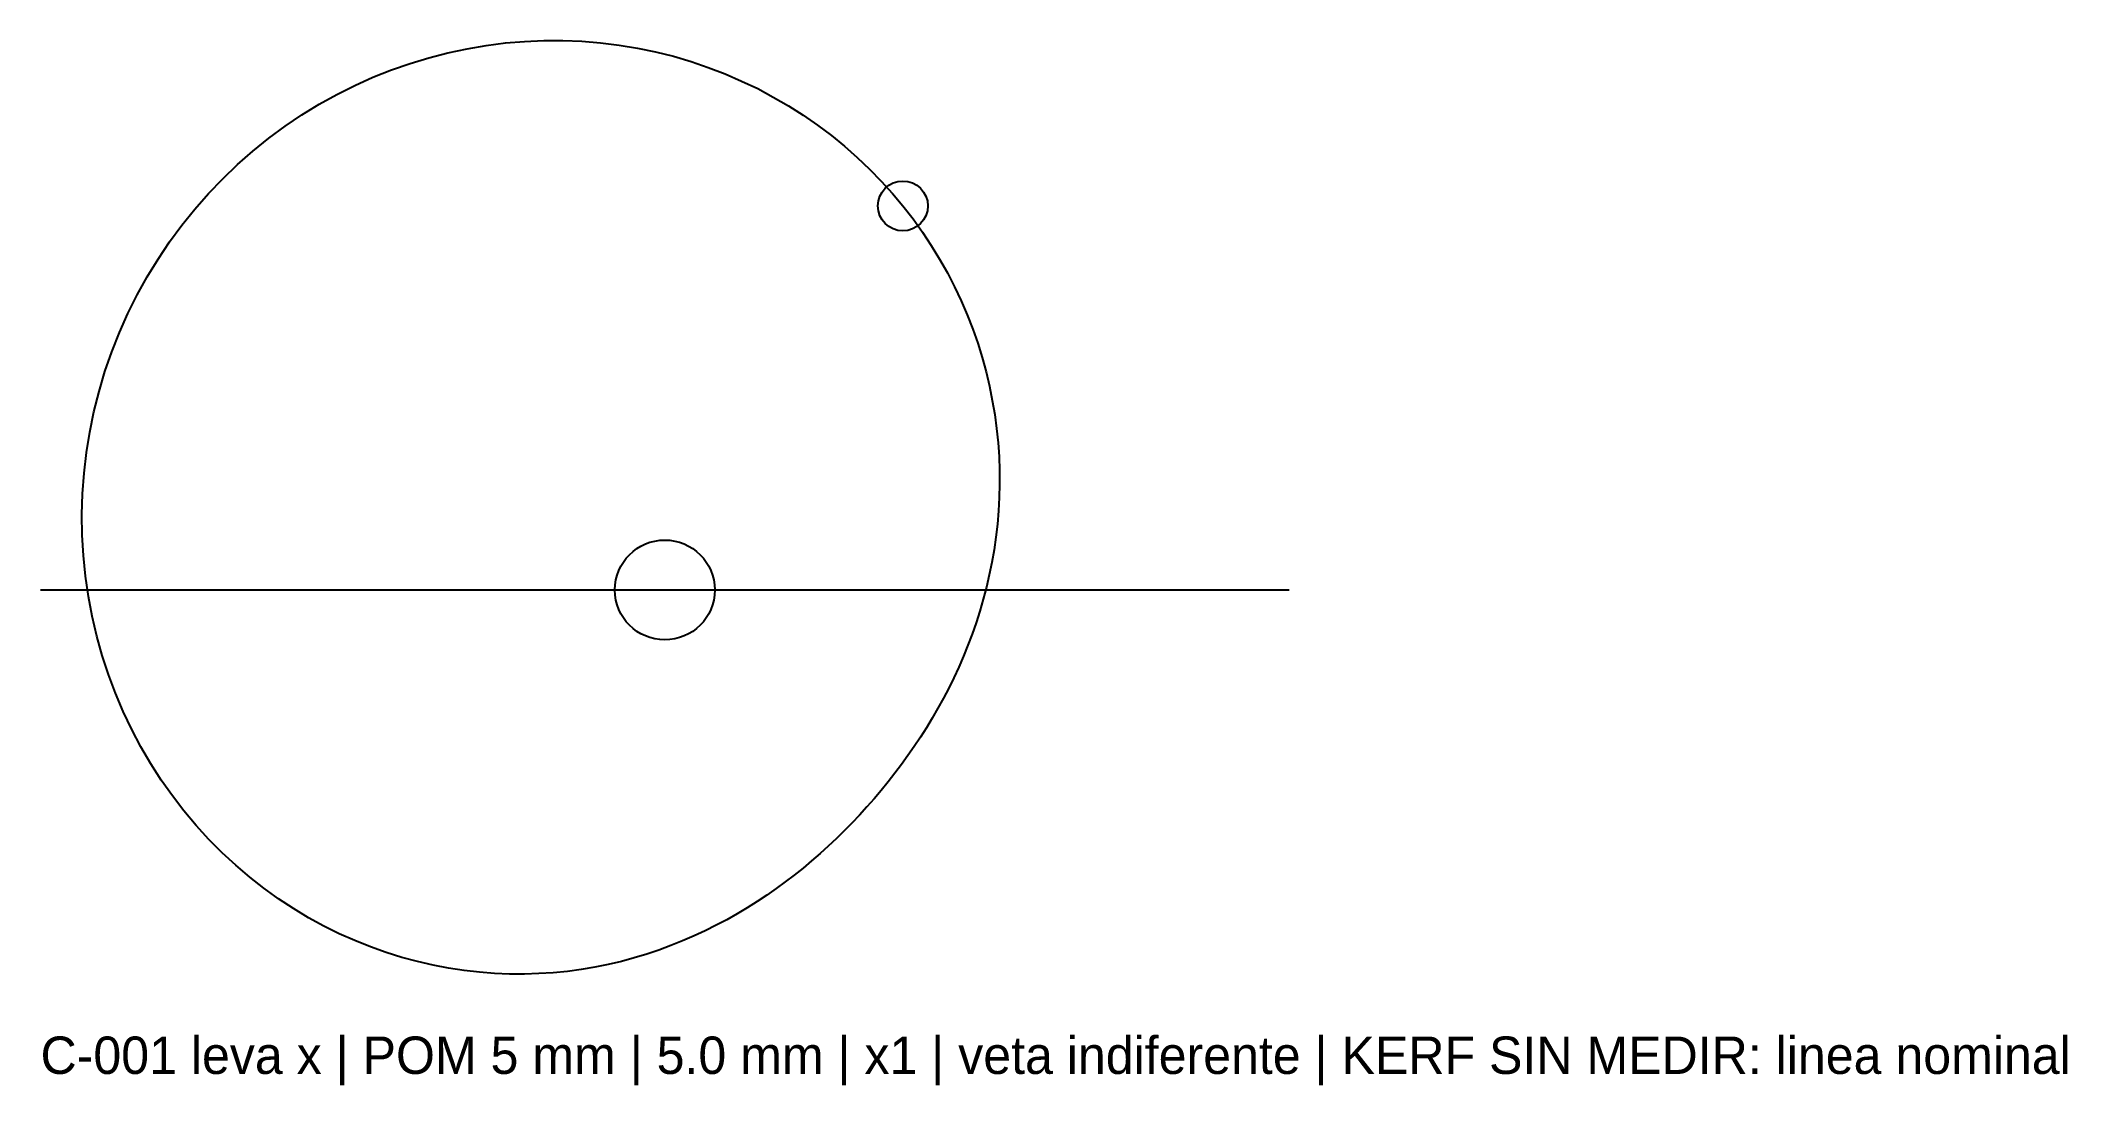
# Model space of a CAD drawing. Header units: millimetres. Extents: x -50 to 112, y -40 to 44.
import ezdxf

# ---------------------------------------------------------------- set-up
doc = ezdxf.new("R2010")
doc.units = ezdxf.units.MM
for name, color, linetype in [('CORTE', 1, 'Continuous'), ('FASE', 6, 'Continuous'), ('REFERENCIA', 5, 'Continuous'), ('ROTULO', 7, 'Continuous'), ('TALADRO', 3, 'Continuous')]:
    doc.layers.add(name, color=color, linetype=linetype)

msp = doc.modelspace()

# ---------------------------------------------------------------- linework, layer by layer
at = {"layer": 'CORTE'}
msp.add_lwpolyline([(19.07, 30.77), (19.88, 29.74), (20.63, 28.68), (21.34, 27.61), (22.01, 26.52), (22.63, 25.42), (23.21, 24.3), (23.74, 23.18), (24.22, 22.05), (24.67, 20.91), (25.06, 19.77), (25.42, 18.62), (25.73, 17.48), (26, 16.34), (26.23, 15.19), (26.42, 14.06), (26.58, 12.93), (26.69, 11.8), (26.77, 10.69), (26.81, 9.58), (26.81, 8.49), (26.79, 7.41), (26.73, 6.34), (26.64, 5.28), (26.52, 4.24), (26.37, 3.21), (26.19, 2.2), (25.98, 1.2), (25.76, 0.22), (25.5, -0.74), (25.23, -1.69), (24.93, -2.62), (24.61, -3.54), (24.27, -4.43), (23.92, -5.31), (23.54, -6.18), (23.15, -7.03), (22.74, -7.86), (22.32, -8.68), (21.88, -9.48), (21.42, -10.26), (20.96, -11.04), (20.47, -11.79), (19.98, -12.54), (19.47, -13.27), (18.96, -13.98), (18.43, -14.69), (17.88, -15.38), (17.33, -16.06), (16.76, -16.73), (16.18, -17.39), (15.59, -18.04), (14.99, -18.68), (14.37, -19.3), (13.74, -19.92), (13.09, -20.52), (12.44, -21.12), (11.76, -21.7), (11.08, -22.28), (10.37, -22.84), (9.65, -23.39), (8.92, -23.93), (8.16, -24.45), (7.39, -24.97), (6.6, -25.47), (5.79, -25.95), (4.96, -26.42), (4.11, -26.87), (3.24, -27.31), (2.34, -27.72), (1.43, -28.12), (0.49, -28.5), (-0.47, -28.85), (-1.45, -29.18), (-2.45, -29.48), (-3.48, -29.76), (-4.53, -30.01), (-5.6, -30.22), (-6.69, -30.41), (-7.8, -30.56), (-8.93, -30.67), (-10.08, -30.74), (-11.25, -30.78), (-12.44, -30.78), (-13.64, -30.73), (-14.85, -30.63), (-16.08, -30.49), (-17.32, -30.31), (-18.56, -30.07), (-19.81, -29.78), (-21.07, -29.44), (-22.33, -29.05), (-23.58, -28.6), (-24.83, -28.1), (-26.08, -27.54), (-27.32, -26.93), (-28.54, -26.26), (-29.75, -25.53), (-30.94, -24.75), (-32.11, -23.9), (-33.25, -23.01), (-34.37, -22.05), (-35.46, -21.05), (-36.51, -19.99), (-37.53, -18.87), (-38.51, -17.71), (-39.44, -16.49), (-40.33, -15.23), (-41.17, -13.92), (-41.96, -12.57), (-42.7, -11.18), (-43.38, -9.75), (-44, -8.28), (-44.56, -6.78), (-45.06, -5.25), (-45.49, -3.69), (-45.86, -2.11), (-46.17, -0.51), (-46.4, 1.11), (-46.56, 2.75), (-46.66, 4.39), (-46.68, 6.05), (-46.63, 7.7), (-46.51, 9.36), (-46.32, 11.01), (-46.05, 12.65), (-45.72, 14.28), (-45.31, 15.9), (-44.84, 17.5), (-44.29, 19.07), (-43.68, 20.63), (-43, 22.15), (-42.26, 23.64), (-41.46, 25.1), (-40.59, 26.52), (-39.66, 27.9), (-38.68, 29.23), (-37.64, 30.52), (-36.55, 31.76), (-35.41, 32.95), (-34.23, 34.09), (-32.99, 35.17), (-31.72, 36.2), (-30.41, 37.17), (-29.06, 38.07), (-27.68, 38.92), (-26.27, 39.7), (-24.84, 40.42), (-23.38, 41.08), (-21.9, 41.67), (-20.4, 42.19), (-18.89, 42.65), (-17.37, 43.04), (-15.84, 43.37), (-14.3, 43.63), (-12.76, 43.83), (-11.23, 43.96), (-9.7, 44.02), (-8.17, 44.03), (-6.65, 43.97), (-5.15, 43.84), (-3.66, 43.66), (-2.19, 43.42), (-0.74, 43.11), (0.69, 42.76), (2.1, 42.34), (3.48, 41.87), (4.83, 41.35), (6.15, 40.78), (7.44, 40.17), (8.69, 39.5), (9.91, 38.79), (11.09, 38.04), (12.23, 37.25), (13.34, 36.42), (14.4, 35.56), (15.42, 34.66), (16.4, 33.73), (17.34, 32.77), (18.23, 31.78)], close=True, dxfattribs=at)
at = {"layer": 'FASE'}
msp.add_circle((19.07, 30.77), 2, dxfattribs=at)
at = {"layer": 'REFERENCIA'}
msp.add_lwpolyline([(-50, 0), (50, 0)], dxfattribs=at)
at = {"layer": 'TALADRO'}
msp.add_circle((0, 0), 4, dxfattribs=at)

# ---------------------------------------------------------------- texts
at = {"layer": 'ROTULO'}
msp.add_text('C-001 leva x | POM 5 mm | 5.0 mm | x1 | veta indiferente | KERF SIN MEDIR: linea nominal', height=3, dxfattribs=at).set_placement((-50, -38.78))

doc.saveas('drawing.dxf')
